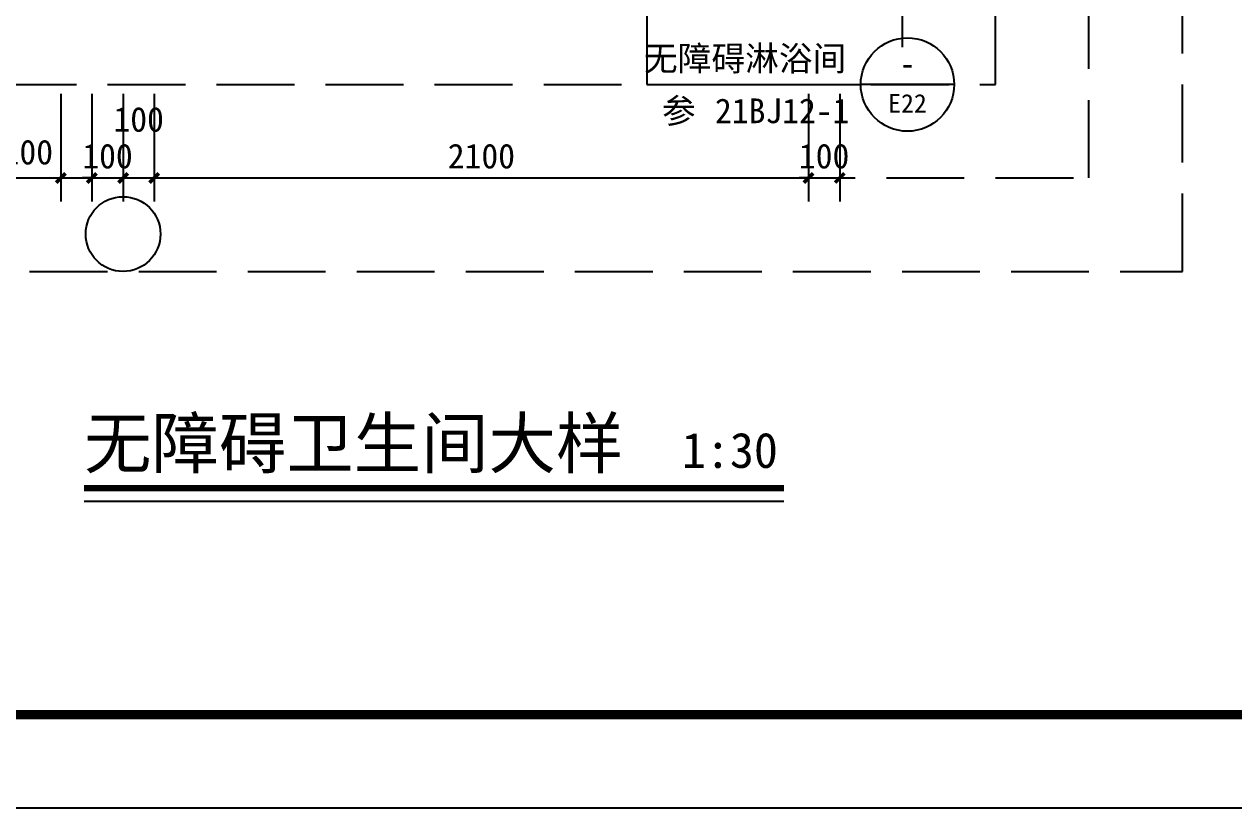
# Model space of a CAD drawing. Header units: millimetres. Extents: x -15 to 66915, y -15 to 18798.
# Drawn here: x 54564 to 58446, y -15 to 2516 of the extents above; entities that cross this region are included whole.
import ezdxf
from ezdxf.enums import TextEntityAlignment as Align
from ezdxf.xclip import XClip

# ---------------------------------------------------------------- set-up
doc = ezdxf.new("R2010")
doc.units = ezdxf.units.MM
doc.header["$LTSCALE"] = 1000
doc.header["$XCLIPFRAME"] = 2
for name, pattern in [('125-墙体-无障碍$0$DASH', [0.35, 0.25, -0.1]), ('5#-轴线$0$DOTE', [2.42, 2, -0.2, 0.02, -0.2]), ('DASH', [0.35, 0.25, -0.1])]:
    doc.linetypes.add(name, pattern=pattern)
doc.layers.get('Defpoints').update_dxf_attribs({"color": 4, "linetype": 'DASH'})
for name, color, linetype in [('125-墙体-无障碍$0$A-COLU-CONC-HATC', 204, 'Continuous'), ('125-墙体-无障碍$0$A-FLOR-SPCL', 225, 'Continuous'), ('125-墙体-无障碍$0$A-WALL-CONC', 9, 'Continuous'), ('125-墙体-无障碍$0$DS-HIGH CABINET', 30, 'Continuous'), ('125-墙体-无障碍$0$DS-HIGH CABINET--02', 35, 'Continuous'), ('125-墙体-无障碍$0$DS-NOTES', 8, 'Continuous'), ('5#-轴线$0$A-ANNO-DOTE', 10, '5#-轴线$0$DOTE'), ('A-ANNO-TEXT', 3, 'Continuous'), ('A1+无手签$0$A-ANNO-TTLB', 7, 'Continuous'), ('AXIS_TEXT', 7, 'Continuous'), ('DIM_SYMB', 3, 'Continuous'), ('厨卫大样-无障碍$0$A-ANNO-AXIS', 3, 'Continuous'), ('厨卫大样-无障碍$0$A-ANNO-DIM-SYMB', 3, 'Continuous'), ('厨卫大样-无障碍$0$A-ANNO-IDEN', 3, 'Continuous'), ('厨卫大样-无障碍$0$A-ANNO-TEXT', 7, 'Continuous')]:
    doc.layers.add(name, color=color, linetype=linetype)
doc.styles.add('125-墙体-无障碍$0$单元-己庚辛$0$C_卫生间_1#$0$WC_4#$0$1F-2#core$0$1F-2#core$0$Standard', font='gbenor.shx', dxfattribs={"bigfont": 'gbcbig.shx'})
doc.styles.add('COMPLEX', font='COMPLEX')
doc.styles.get("Standard").update_dxf_attribs({"font": ''})
doc.styles.add('厨卫大样-无障碍$0$_TCH_DIM', font='')
doc.styles.add('厨卫大样-无障碍$0$_TCH_DIM_T3', font='')
doc.styles.add('厨卫大样-无障碍$0$_TCH_LABEL', font='')
doc.styles.get('Standard').set_extended_font_data('SimSun')
doc.styles.get('厨卫大样-无障碍$0$_TCH_DIM').set_extended_font_data('SimSun')
doc.styles.get('厨卫大样-无障碍$0$_TCH_DIM_T3').set_extended_font_data('SimSun')
doc.styles.get('厨卫大样-无障碍$0$_TCH_LABEL').set_extended_font_data('SimSun')
doc.dimstyles.new('厨卫大样-无障碍$0$_TCH_ARCH&&30', dxfattribs={"dimtxt": 79.303797, "dimasz": 30, "dimexe": 75, "dimexo": 90, "dimgap": 30, "dimtad": 1, "dimdec": 0, "dimzin": 0, "dimdsep": 46, "dimtxsty": '厨卫大样-无障碍$0$_TCH_DIM_T3', "dimblk": '厨卫大样-无障碍$0$_ArchTick', "dimcen": 0.09, "dimclrt": 7, "dimazin": 2, "dimtfac": 1, "dimtdec": 0, "dimtix": 1, "dimtmove": 2, "dimatfit": 3, "dimfxl": 100, "dimtolj": 1, "dimtzin": 0, "dimarcsym": 0})

# ---------------------------------------------------------------- blocks, each defined once
blk = doc.blocks.new('1#2#楼')
at = {"layer": 'Defpoints'}
for points in [[(31230, 17820), (66900, 17820), (66900, 0), (31230, 0)], [(31980, 300), (64650, 300), (64650, 17520), (31980, 17520)]]:
    blk.add_lwpolyline(points, close=True, dxfattribs=at)
blk = doc.blocks.new('3#~5#楼')
at = {"layer": 'Defpoints'}
for points in [[(31230, 17820), (66900, 17820), (66900, 0), (31230, 0)], [(31980, 300), (64650, 300), (64650, 17520), (31980, 17520)]]:
    blk.add_lwpolyline(points, close=True, dxfattribs=at)
blk = doc.blocks.new('*U409')
at = {"layer": '125-墙体-无障碍$0$DS-HIGH CABINET', "ltscale": 20}
blk.add_lwpolyline([(0, 0), (0, -550), (2200, -550), (2200, 0)], close=True, dxfattribs=at)
at = {"layer": '125-墙体-无障碍$0$DS-HIGH CABINET--02', "linetype": '125-墙体-无障碍$0$DASH', "ltscale": 300}
for points in [[(20, -25), (20, -530), (2180, -530), (2180, -25)], [(35, -257.5), (20, -257.5), (20, -292.5), (35, -292.5)], [(2165, -262.5), (35, -262.5), (35, -287.5), (2165, -287.5)], [(2180, -257.5), (2165, -257.5), (2165, -292.5), (2180, -292.5)]]:
    blk.add_lwpolyline(points, close=True, dxfattribs=at)
for points in [[(135.6, -68.9), (36.9, -447.2), (57, -452.4), (119.8, -275), (151.6, -71.5), (135.6, -68.9)], [(156.2, -71.6), (156.2, -462.5), (176.9, -462.5), (192.9, -275), (172.4, -70), (156.2, -71.6)], [(289, -68.9), (190.4, -447.2), (210.4, -452.4), (273.2, -275), (305, -71.5), (289, -68.9)], [(405.6, -68.9), (306.9, -447.2), (327, -452.4), (389.8, -275), (421.6, -71.5), (405.6, -68.9)], [(426.2, -71.6), (426.2, -462.5), (446.9, -462.5), (462.9, -275), (442.4, -70), (426.2, -71.6)], [(559, -68.9), (460.4, -447.2), (480.4, -452.4), (543.2, -275), (575, -71.5), (559, -68.9)], [(675.6, -68.9), (576.9, -447.2), (597, -452.4), (659.8, -275), (691.6, -71.5), (675.6, -68.9)], [(696.2, -71.6), (696.2, -462.5), (716.9, -462.5), (732.9, -275), (712.4, -70), (696.2, -71.6)], [(829, -68.9), (730.4, -447.2), (750.4, -452.4), (813.2, -275), (845, -71.5), (829, -68.9)], [(945.6, -68.9), (846.9, -447.2), (867, -452.4), (929.8, -275), (961.6, -71.5), (945.6, -68.9)], [(966.2, -71.6), (966.2, -462.5), (986.9, -462.5), (1002.9, -275), (982.4, -70), (966.2, -71.6)], [(1099, -68.9), (1000.4, -447.2), (1020.4, -452.4), (1083.2, -275), (1115, -71.5), (1099, -68.9)], [(1215.6, -68.9), (1116.9, -447.2), (1137, -452.4), (1199.8, -275), (1231.6, -71.5), (1215.6, -68.9)], [(1236.2, -71.6), (1236.2, -462.5), (1256.9, -462.5), (1272.9, -275), (1252.4, -70), (1236.2, -71.6)], [(1369, -68.9), (1270.4, -447.2), (1290.4, -452.4), (1353.2, -275), (1385, -71.5), (1369, -68.9)], [(1485.6, -68.9), (1386.9, -447.2), (1407, -452.4), (1469.8, -275), (1501.6, -71.5), (1485.6, -68.9)], [(1506.2, -71.6), (1506.2, -462.5), (1526.9, -462.5), (1542.9, -275), (1522.4, -70), (1506.2, -71.6)], [(1639, -68.9), (1540.4, -447.2), (1560.4, -452.4), (1623.2, -275), (1655, -71.5), (1639, -68.9)], [(1755.6, -68.9), (1656.9, -447.2), (1677, -452.4), (1739.8, -275), (1771.6, -71.5), (1755.6, -68.9)], [(1776.2, -71.6), (1776.2, -462.5), (1796.9, -462.5), (1812.9, -275), (1792.4, -70), (1776.2, -71.6)], [(1909, -68.9), (1810.4, -447.2), (1830.4, -452.4), (1893.2, -275), (1925, -71.5), (1909, -68.9)], [(2025.6, -68.9), (1926.9, -447.2), (1947, -452.4), (2009.8, -275), (2041.6, -71.5), (2025.6, -68.9)], [(2046.2, -71.6), (2046.2, -462.5), (2066.9, -462.5), (2082.9, -275), (2062.4, -70), (2046.2, -71.6)], [(2179, -68.9), (2080.4, -447.2), (2100.4, -452.4), (2163.2, -275), (2195, -71.5), (2179, -68.9)]]:
    blk.add_lwpolyline(points, dxfattribs=at)
blk = doc.blocks.new('125-墙体-无障碍$0$125-WZA')
at = {"layer": '125-墙体-无障碍$0$DS-NOTES', "linetype": '125-墙体-无障碍$0$DASH', "ltscale": 400}
blk.add_blockref('*U409', (100, -7900), dxfattribs=at)
at = {"layer": '125-墙体-无障碍$0$A-FLOR-SPCL', "style": '125-墙体-无障碍$0$单元-己庚辛$0$C_卫生间_1#$0$WC_4#$0$1F-2#core$0$1F-2#core$0$Standard', "width": 0.8, "flags": 9}
for tag, p in [('YSIZE', (2170.3, -6319.9, 0)), ('XSIZE', (2170.3, -6319.8, 0))]:
    blk.add_attdef(tag, p, '', height=0.356, rotation=90, dxfattribs=at)
blk = doc.blocks.new('125-家具-标')
at = {"layer": 'Defpoints'}
blk.add_lwpolyline([(100, -100), (100, -11000), (10350, -11000), (10350, -7200), (9150, -7200), (9150, -4900), (7650, -4900), (7650, -3100), (8600, -3100), (8600, -100)], close=True, dxfattribs=at)
blk = doc.blocks.new('125-墙体-无障碍')
at = {"layer": '125-墙体-无障碍$0$A-WALL-CONC'}
blk.add_line((-100, -7850), (-100, -11200), dxfattribs=at)
at = {"layer": 'Defpoints'}
blk.add_lwpolyline([(3350, -11000), (100, -11000), (100, -7900), (2300, -7900), (2300, -6800), (3350, -6800)], close=True, dxfattribs=at)
blk.add_blockref('125-墙体-无障碍$0$125-WZA', (0, 0))
ref = blk.add_blockref('125-家具-标', (0, 0))
XClip(ref).set_block_clipping_path([(3550.0000000001, -11000), (10350.0000000001, -11000), (10350.0000000001, -7350), (8999.9999999753, -7350.0621070651), (9000.0000000001, -6450), (4150.0000000001, -6450), (4150, -3675), (6500.0000000001, -3675), (6500, -5375.0006341737), (7650.0000000002, -5374.9993658263), (7650.0000000001, -3300), (3300.0000000002, -3300), (3300.0000000002, -100), (100, -100), (100.0036948323, -3099.9997822046), (99.9999309191, -4900), (3550.0000000001, -4900)])
at = {"layer": '125-墙体-无障碍$0$A-COLU-CONC-HATC'}
blk.add_hatch(color=256, dxfattribs=at).paths.add_polyline_path([(100, -7850), (-100, -7850), (-100, -11200), (100, -11000)])
at = {"layer": '125-墙体-无障碍$0$A-WALL-CONC'}
blk.add_line((100, -7850), (100, -11000), dxfattribs=at)
at = {"layer": 'Defpoints'}
blk.add_lwpolyline([(3550, -11000), (10350, -11000), (10350, -7350), (9000, -7350.1), (9000, -6450), (4150, -6450), (4150, -3675), (6500, -3675), (6500, -5375), (7650, -5375), (7650, -3300), (3300, -3300), (3300, -100), (100, -100), (100, -3100), (100, -4900), (3550, -4900)], close=True, dxfattribs=at)
blk = doc.blocks.new('5#-轴线')
at = {"layer": '5#-轴线$0$A-ANNO-DOTE'}
blk.add_lwpolyline([(0, -14200), (0, 5900)], dxfattribs=at)
blk = doc.blocks.new('_AXISO')
blk.add_circle((0, 0), 0.5)
at = {"layer": 'AXIS_TEXT', "style": 'COMPLEX', "width": 1.041667}
blk.add_attdef('A', text='', height=0.56, dxfattribs=at).set_placement((-0.25, -0.28), (0.25, -0.28), align=Align.FIT)
blk = doc.blocks.new('厨卫大样-无障碍$0$_ArchTick')
at = {"color": 0, "linetype": 'ByBlock', "const_width": 0.4}
blk.add_lwpolyline([(-0.5, -0.5), (0.5, 0.5)], dxfattribs=at)
blk = doc.blocks.new('*D1292')
at = {"layer": 'Defpoints', "color": 0, "transparency": 16777216}
for p in [(54681.1, 2382.2), (54781.1, 2382.2), (54781.1, 2022.2)]:
    blk.add_point(p, dxfattribs=at)
at = {"layer": '厨卫大样-无障碍$0$A-ANNO-IDEN', "color": 0, "lineweight": -2, "transparency": 16777216}
for p, q in [((54681.1, 2292.2), (54681.1, 1947.2)), ((54781.1, 2292.2), (54781.1, 1947.2)), ((54681.1, 2022.2), (54781.1, 2022.2))]:
    blk.add_line(p, q, dxfattribs=at)
at = {"layer": '厨卫大样-无障碍$0$A-ANNO-IDEN', "color": 0, "lineweight": -2, "transparency": 16777216, "xscale": 30, "yscale": 30, "zscale": 30, "rotation": 180}
blk.add_blockref('厨卫大样-无障碍$0$_ArchTick', (54681.1, 2022.2), dxfattribs=at)
at = {"layer": '厨卫大样-无障碍$0$A-ANNO-IDEN', "color": 0, "lineweight": -2, "transparency": 16777216, "xscale": 30, "yscale": 30, "zscale": 30}
blk.add_blockref('厨卫大样-无障碍$0$_ArchTick', (54781.1, 2022.2), dxfattribs=at)
at = {"layer": '厨卫大样-无障碍$0$A-ANNO-IDEN', "color": 7, "transparency": 16777216, "insert": (54575.3, 2104.7), "char_height": 79.3, "attachment_point": 5, "style": '厨卫大样-无障碍$0$_TCH_DIM_T3'}
blk.add_mtext('\\A1;100', dxfattribs=at)
blk = doc.blocks.new('*D1293')
at = {"layer": 'Defpoints', "color": 0, "transparency": 16777216}
for p in [(54781.1, 2382.2), (54881.1, 2382.2), (54881.1, 2022.2)]:
    blk.add_point(p, dxfattribs=at)
at = {"layer": '厨卫大样-无障碍$0$A-ANNO-IDEN', "color": 0, "lineweight": -2, "transparency": 16777216}
for p, q in [((54781.1, 2292.2), (54781.1, 1947.2)), ((54881.1, 2292.2), (54881.1, 1947.2)), ((54781.1, 2022.2), (54751.1, 2022.2)), ((54781.1, 2022.2), (54881.1, 2022.2)), ((54881.1, 2022.2), (54911.1, 2022.2))]:
    blk.add_line(p, q, dxfattribs=at)
at = {"layer": '厨卫大样-无障碍$0$A-ANNO-IDEN', "color": 0, "lineweight": -2, "transparency": 16777216, "xscale": 30, "yscale": 30, "zscale": 30}
blk.add_blockref('厨卫大样-无障碍$0$_ArchTick', (54781.1, 2022.2), dxfattribs=at)
at = {"layer": '厨卫大样-无障碍$0$A-ANNO-IDEN', "color": 0, "lineweight": -2, "transparency": 16777216, "xscale": 30, "yscale": 30, "zscale": 30, "rotation": 180}
blk.add_blockref('厨卫大样-无障碍$0$_ArchTick', (54881.1, 2022.2), dxfattribs=at)
at = {"layer": '厨卫大样-无障碍$0$A-ANNO-IDEN', "color": 7, "transparency": 16777216, "insert": (54831.1, 2091.9), "char_height": 79.3, "attachment_point": 5, "style": '厨卫大样-无障碍$0$_TCH_DIM_T3'}
blk.add_mtext('\\A1;100', dxfattribs=at)
blk = doc.blocks.new('*D1294')
at = {"layer": 'Defpoints', "color": 0, "transparency": 16777216}
for p in [(54881.1, 2382.2), (54981.1, 2382.2), (54981.1, 2022.2)]:
    blk.add_point(p, dxfattribs=at)
at = {"layer": '厨卫大样-无障碍$0$A-ANNO-IDEN', "color": 0, "lineweight": -2, "transparency": 16777216}
for p, q in [((54881.1, 2292.2), (54881.1, 1947.2)), ((54981.1, 2292.2), (54981.1, 1947.2)), ((54881.1, 2022.2), (54981.1, 2022.2))]:
    blk.add_line(p, q, dxfattribs=at)
at = {"layer": '厨卫大样-无障碍$0$A-ANNO-IDEN', "color": 0, "lineweight": -2, "transparency": 16777216, "xscale": 30, "yscale": 30, "zscale": 30, "rotation": 180}
blk.add_blockref('厨卫大样-无障碍$0$_ArchTick', (54881.1, 2022.2), dxfattribs=at)
at = {"layer": '厨卫大样-无障碍$0$A-ANNO-IDEN', "color": 0, "lineweight": -2, "transparency": 16777216, "xscale": 30, "yscale": 30, "zscale": 30}
blk.add_blockref('厨卫大样-无障碍$0$_ArchTick', (54981.1, 2022.2), dxfattribs=at)
at = {"layer": '厨卫大样-无障碍$0$A-ANNO-IDEN', "color": 7, "transparency": 16777216, "insert": (54931.1, 2209.7), "char_height": 79.3, "attachment_point": 5, "style": '厨卫大样-无障碍$0$_TCH_DIM_T3'}
blk.add_mtext('\\A1;100', dxfattribs=at)
blk = doc.blocks.new('*D1295')
at = {"layer": 'Defpoints', "color": 0, "transparency": 16777216}
for p in [(54981.1, 2382.2), (57081.1, 2382.2), (57081.1, 2022.2)]:
    blk.add_point(p, dxfattribs=at)
at = {"layer": '厨卫大样-无障碍$0$A-ANNO-IDEN', "color": 0, "lineweight": -2, "transparency": 16777216}
for p, q in [((54981.1, 2292.2), (54981.1, 1947.2)), ((57081.1, 2292.2), (57081.1, 1947.2)), ((54981.1, 2022.2), (57081.1, 2022.2))]:
    blk.add_line(p, q, dxfattribs=at)
at = {"layer": '厨卫大样-无障碍$0$A-ANNO-IDEN', "color": 0, "lineweight": -2, "transparency": 16777216, "xscale": 30, "yscale": 30, "zscale": 30, "rotation": 180}
blk.add_blockref('厨卫大样-无障碍$0$_ArchTick', (54981.1, 2022.2), dxfattribs=at)
at = {"layer": '厨卫大样-无障碍$0$A-ANNO-IDEN', "color": 0, "lineweight": -2, "transparency": 16777216, "xscale": 30, "yscale": 30, "zscale": 30}
blk.add_blockref('厨卫大样-无障碍$0$_ArchTick', (57081.1, 2022.2), dxfattribs=at)
at = {"layer": '厨卫大样-无障碍$0$A-ANNO-IDEN', "color": 7, "transparency": 16777216, "insert": (56031.1, 2091.9), "char_height": 79.3, "attachment_point": 5, "style": '厨卫大样-无障碍$0$_TCH_DIM_T3'}
blk.add_mtext('\\A1;2100', dxfattribs=at)
blk = doc.blocks.new('*D1296')
at = {"layer": 'Defpoints', "color": 0, "transparency": 16777216}
for p in [(57081.1, 2382.2), (57181.1, 2382.2), (57181.1, 2022.2)]:
    blk.add_point(p, dxfattribs=at)
at = {"layer": '厨卫大样-无障碍$0$A-ANNO-IDEN', "color": 0, "lineweight": -2, "transparency": 16777216}
for p, q in [((57081.1, 2292.2), (57081.1, 1947.2)), ((57181.1, 2292.2), (57181.1, 1947.2)), ((57081.1, 2022.2), (57051.1, 2022.2)), ((57081.1, 2022.2), (57181.1, 2022.2)), ((57181.1, 2022.2), (57211.1, 2022.2))]:
    blk.add_line(p, q, dxfattribs=at)
at = {"layer": '厨卫大样-无障碍$0$A-ANNO-IDEN', "color": 0, "lineweight": -2, "transparency": 16777216, "xscale": 30, "yscale": 30, "zscale": 30}
blk.add_blockref('厨卫大样-无障碍$0$_ArchTick', (57081.1, 2022.2), dxfattribs=at)
at = {"layer": '厨卫大样-无障碍$0$A-ANNO-IDEN', "color": 0, "lineweight": -2, "transparency": 16777216, "xscale": 30, "yscale": 30, "zscale": 30, "rotation": 180}
blk.add_blockref('厨卫大样-无障碍$0$_ArchTick', (57181.1, 2022.2), dxfattribs=at)
at = {"layer": '厨卫大样-无障碍$0$A-ANNO-IDEN', "color": 7, "transparency": 16777216, "insert": (57131.1, 2091.9), "char_height": 79.3, "attachment_point": 5, "style": '厨卫大样-无障碍$0$_TCH_DIM_T3'}
blk.add_mtext('\\A1;100', dxfattribs=at)
blk = doc.blocks.new('厨卫大样-无障碍')
at = {"layer": '厨卫大样-无障碍$0$A-ANNO-AXIS'}
blk.add_line((54881.1, 2262.2), (54881.1, 1962.2), dxfattribs=at)
at = {"layer": '厨卫大样-无障碍$0$A-ANNO-IDEN', "color": 1}
for p in [(56562, 2322.2), (57548.7, 2322.2)]:
    blk.add_line(p, (57248.7, 2322.2), dxfattribs=at)
blk.add_circle((57398.7, 2322.2), 150, dxfattribs=at)
ref = blk.add_blockref('125-墙体-无障碍', (54881.1, 10722.2))
XClip(ref).set_block_clipping_path([(-800, -8100.0000000001), (2500, -8100.0000000001), (2500, -5949.9999999998), (3100, -5949.9999999998), (3100, -5049.9999999998), (2500, -5049.9999999998), (2500, -4700), (-800, -4700)])
at = {"layer": '厨卫大样-无障碍$0$A-ANNO-AXIS', "xscale": 240, "yscale": 240, "zscale": 240}
blk.add_blockref('_AXISO', (54881.1, 1842.2), dxfattribs=at)
at = {"layer": '厨卫大样-无障碍$0$A-ANNO-TEXT', "color": 7, "style": '厨卫大样-无障碍$0$_TCH_DIM'}
for s, p in [('无障碍淋浴间', (56553.1, 2366.1)), ('参', (56610.7, 2198.1)), ('21BJ12-1', (56780.8, 2198.1))]:
    blk.add_text(s, height=79.3, dxfattribs=at).set_placement(p)
at = {"layer": '厨卫大样-无障碍$0$A-ANNO-TEXT', "color": 7, "style": '厨卫大样-无障碍$0$_TCH_LABEL'}
for s, height, width, p, p2 in [('-', 79.2, 0.800262, (57376, 2349.9), (57421.3, 2349.9)), ('E22', 59.36, 0.972709, (57336.8, 2232), (57460.6, 2232))]:
    blk.add_text(s, height=height, dxfattribs=dict(at, width=width)).set_placement(p, p2, align=Align.FIT)
at = {"layer": '厨卫大样-无障碍$0$A-ANNO-IDEN'}
for base, p1, p2, picture, middle in [((54781.1, 2022.2), (54681.1, 2382.2), (54781.1, 2382.2), '*D1292', (54575.3, 2104.7)), ((54981.1, 2022.2), (54881.1, 2382.2), (54981.1, 2382.2), '*D1294', (54931.1, 2209.7))]:
    dim = blk.add_linear_dim(base=base, p1=p1, p2=p2, angle=0, dimstyle='厨卫大样-无障碍$0$_TCH_ARCH&&30', dxfattribs=at)
    dim.commit()
    dim.dimension.update_dxf_attribs({"geometry": picture, "text_midpoint": middle, "dimtype": 161})
for p1, p2, picture, middle in [((54781.1, 2382.2), (54881.1, 2382.2), '*D1293', (54831.1, 2091.9)), ((54981.1, 2382.2), (57081.1, 2382.2), '*D1295', (56031.1, 2091.9)), ((57081.1, 2382.2), (57181.1, 2382.2), '*D1296', (57131.1, 2091.9))]:
    dim = blk.add_aligned_dim(p1=p1, p2=p2, distance=-360, dimstyle='厨卫大样-无障碍$0$_TCH_ARCH&&30', dxfattribs=at)
    dim.commit()
    dim.dimension.update_dxf_attribs({"geometry": picture, "text_midpoint": middle})
at = {"layer": 'Defpoints'}
for points in [[(31230, 17820), (66900, 17820), (66900, 0), (31230, 0)], [(31980, 300), (64650, 300), (64650, 17520), (31980, 17520)], [(53181.1, 1722.2), (58281.1, 1722.2), (58281.1, 6922.2), (53181.1, 6922.2)], [(53481.1, 2022.2), (57981.1, 2022.2), (57981.1, 6622.2), (53481.1, 6622.2)], [(53781.1, 2322.2), (57681.1, 2322.2), (57681.1, 6322.2), (53781.1, 6322.2)]]:
    blk.add_lwpolyline(points, close=True, dxfattribs=at)
at = {"layer": '厨卫大样-无障碍$0$A-ANNO-DIM-SYMB'}
blk.add_lwpolyline([(57381.1, 6202.2), (57381.1, 4356), (57444.1, 4333), (57318.1, 4310.8), (57381.1, 4288.5), (57381.1, 2442.2)], dxfattribs=at)
at = {"layer": '厨卫大样-无障碍$0$A-ANNO-IDEN', "color": 1}
blk.add_line((56562, 3002.3), (56562, 2322.2), dxfattribs=at)
at = {"layer": 'Defpoints'}
ref = blk.add_blockref('5#-轴线', (54881.1, 10722.2), dxfattribs=at)
XClip(ref).set_block_clipping_path([(-800, -8100.0000000001), (2500, -8100.0000000001), (2500, -5949.9999999998), (3100, -5949.9999999998), (3100, -5049.9999999998), (2500, -5049.9999999998), (2500, -4700), (-800, -4700)])

msp = doc.modelspace()

# ---------------------------------------------------------------- block references
msp.add_blockref('1#2#楼', (0, 0))

# ---------------------------------------------------------------- next in the draw order: block references
msp.add_blockref('3#~5#楼', (0, 0))

# ---------------------------------------------------------------- next in the draw order: block references
msp.add_blockref('厨卫大样-无障碍', (0, 0))

# ---------------------------------------------------------------- next in the draw order: linework, layer by layer
at = {"layer": 'A1+无手签$0$A-ANNO-TTLB'}
msp.add_lwpolyline([(31230, 0), (31230, 17820), (66900, 17820), (66900, 0)], close=True, dxfattribs=at)
at = {"layer": 'A1+无手签$0$A-ANNO-TTLB', "const_width": 30}
msp.add_lwpolyline([(31980, 300), (66600, 300), (66600, 17520), (31980, 17520)], close=True, dxfattribs=at)
at = {"layer": 'DIM_SYMB', "const_width": 21}
msp.add_lwpolyline([(54756, 1026.8), (57002, 1026.8)], dxfattribs=at)
at = {"layer": 'DIM_SYMB'}
msp.add_lwpolyline([(54756, 984.8), (57002, 984.8)], dxfattribs=at)

# ---------------------------------------------------------------- next in the draw order: texts
at = {"layer": 'A-ANNO-TEXT', "color": 7}
for s, height, p in [('无障碍卫生间大样', 158.61, (54756, 1091.8)), ('1:30', 113.29, (56674.5, 1091.8))]:
    msp.add_text(s, height=height, dxfattribs=at).set_placement(p)

doc.saveas('drawing.dxf')
